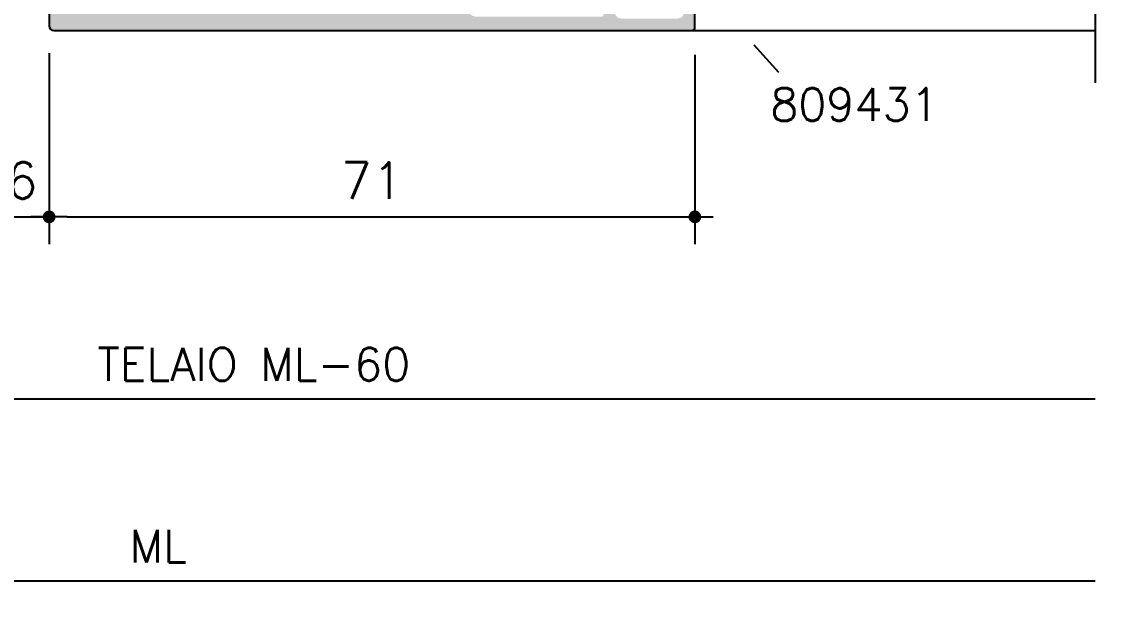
# Model space of a CAD drawing. Extents: x 0 to 1130, y -960 to 577.
# Drawn here: x 565.1 to 625.2, y -176.3 to -144 of the extents above; entities that cross this region are included whole.
import ezdxf

# ---------------------------------------------------------------- set-up
doc = ezdxf.new("R2010")
doc.units = 0
doc.header["$LTSCALE"] = 7.5
doc.header["$MEASUREMENT"] = 0
doc.linetypes.add('CENTER', pattern=[2, 1.25, -0.25, 0.25, -0.25])
doc.layers.get('0').update_dxf_attribs({"linetype": 'CONTINUOUS'})
doc.layers.get('DEFPOINTS').update_dxf_attribs({"linetype": 'CONTINUOUS'})
for name, color, linetype in [('ASSI', 1, 'CENTER'), ('FILL', 8, 'CONTINUOUS'), ('FINE', 7, 'CONTINUOUS'), ('GROSSA', 4, 'CONTINUOUS'), ('QUOTE', 254, 'CONTINUOUS'), ('TESTO', 2, 'CONTINUOUS')]:
    doc.layers.add(name, color=color, linetype=linetype)
doc.styles.get("Standard").update_dxf_attribs({"font": 'romans.shx'})
doc.dimstyles.new('SCALA_1-2$0', dxfattribs={"dimtxt": 2, "dimasz": 1, "dimexe": 1.5, "dimexo": 1.5, "dimgap": 1, "dimtad": 3, "dimlfac": 2, "dimdsep": 46, "dimtxsty": 'Standard', "dimblk1": 'PUNTO', "dimblk2": 'PUNTO', "dimsah": 1, "dimcen": 0, "dimclrt": 2, "dimaunit": 1, "dimadec": 0, "dimazin": 0, "dimtfac": 0.7, "dimtmove": 0, "dimatfit": 3, "dimldrblk": 'PUNTO', "dimfxl": 1, "dimtolj": 2, "dimarcsym": 0})

# ---------------------------------------------------------------- blocks, each defined once
blk = doc.blocks.new('PUNTO')
blk.add_line((-1, 0), (1, 0))
at = {"const_width": 0.35}
blk.add_lwpolyline([(-0.1750000000000114, 0, 1), (0.1750000000000114, 0, 1)], format="xyb", close=True, dxfattribs=at)
blk = doc.blocks.new('*D126')
at = {"layer": 'DEFPOINTS', "color": 0, "transparency": 16777216}
for p in [(624.1088679824813, -111.2534137400683), (624.2088679824806, -144.5034137400685), (634.608872072588, -144.5034137400685)]:
    blk.add_point(p, dxfattribs=at)
at = {"layer": 'QUOTE', "color": 0, "lineweight": -2, "transparency": 16777216}
for p, q in [((625.6088679824813, -111.2534137400683), (636.108872072588, -111.2534137400683)), ((634.608872072588, -112.2534137400683), (634.608872072588, -143.5034137400685)), ((625.7088679824806, -144.5034137400685), (636.108872072588, -144.5034137400685))]:
    blk.add_line(p, q, dxfattribs=at)
for p, rotation in [((634.608872072588, -111.2534137400683), 90), ((634.608872072588, -144.5034137400685), 270)]:
    blk.add_blockref('PUNTO', p, dxfattribs=dict(at, rotation=rotation))
at = {"layer": 'QUOTE', "color": 2, "transparency": 16777216, "insert": (632.6088720725879, -127.8784137400685), "char_height": 2, "attachment_point": 5, "rotation": 90}
blk.add_mtext('\\A2;66.5', dxfattribs=at)
blk = doc.blocks.new('*D133')
at = {"layer": 'DEFPOINTS', "color": 0, "transparency": 16777216}
for p in [(563.6088403075087, -144.2500002707468), (566.6088679824813, -144.2500002707464), (566.6088679824813, -154.7499999739425)]:
    blk.add_point(p, dxfattribs=at)
at = {"layer": 'QUOTE', "color": 0, "lineweight": -2, "transparency": 16777216}
for p, q in [((563.6088403075087, -145.7500002707468), (563.6088403075087, -156.2499999739425)), ((566.6088679824813, -145.7500002707464), (566.6088679824813, -156.2499999739425)), ((562.6088403075087, -154.7499999739425), (561.6088403075087, -154.7499999739425)), ((563.6088403075087, -154.7499999739425), (566.6088679824813, -154.7499999739425)), ((567.6088679824813, -154.7499999739425), (568.6088679824813, -154.7499999739425))]:
    blk.add_line(p, q, dxfattribs=at)
blk.add_blockref('PUNTO', (563.6088403075087, -154.7499999739425), dxfattribs=at)
at = {"layer": 'QUOTE', "color": 0, "lineweight": -2, "transparency": 16777216, "rotation": 180}
blk.add_blockref('PUNTO', (566.6088679824813, -154.7499999739425), dxfattribs=at)
at = {"layer": 'QUOTE', "color": 2, "transparency": 16777216, "insert": (565.108854144995, -152.7499999739425), "char_height": 2, "attachment_point": 5}
blk.add_mtext('\\A2;6', dxfattribs=at)
blk = doc.blocks.new('*D134')
at = {"layer": 'DEFPOINTS', "color": 0, "transparency": 16777216}
for p in [(566.6088679824813, -144.2500002707464), (602.1088679824811, -144.3500002707464), (602.1088679824811, -154.7499999739425)]:
    blk.add_point(p, dxfattribs=at)
at = {"layer": 'QUOTE', "color": 0, "lineweight": -2, "transparency": 16777216}
for p, q in [((566.6088679824813, -145.7500002707464), (566.6088679824813, -156.2499999739425)), ((602.1088679824811, -145.8500002707464), (602.1088679824811, -156.2499999739425)), ((567.6088679824813, -154.7499999739425), (601.1088679824811, -154.7499999739425))]:
    blk.add_line(p, q, dxfattribs=at)
at = {"layer": 'QUOTE', "color": 0, "lineweight": -2, "transparency": 16777216, "rotation": 180}
blk.add_blockref('PUNTO', (566.6088679824813, -154.7499999739425), dxfattribs=at)
at = {"layer": 'QUOTE', "color": 0, "lineweight": -2, "transparency": 16777216}
blk.add_blockref('PUNTO', (602.1088679824811, -154.7499999739425), dxfattribs=at)
at = {"layer": 'QUOTE', "color": 2, "transparency": 16777216, "insert": (584.3588679824812, -152.7499999739425), "char_height": 2, "attachment_point": 5}
blk.add_mtext('\\A2;71', dxfattribs=at)
blk = doc.blocks.new('*D137')
at = {"layer": 'DEFPOINTS', "color": 0, "transparency": 16777216}
for p in [(530.6079759981608, -144.3500002707468), (624.1088679824813, -147.3750001941275), (624.1088679824813, -164.7500001941274)]:
    blk.add_point(p, dxfattribs=at)
at = {"layer": 'QUOTE', "color": 0, "lineweight": -2, "transparency": 16777216}
for p, q in [((530.6079759981608, -145.8500002707468), (530.6079759981608, -166.2500001941274)), ((531.6079759981608, -164.7500001941274), (624.1088679824813, -164.7500001941274))]:
    blk.add_line(p, q, dxfattribs=at)
at = {"layer": 'QUOTE', "color": 0, "lineweight": -2, "transparency": 16777216, "rotation": 180}
blk.add_blockref('PUNTO', (530.6079759981608, -164.7500001941274), dxfattribs=at)
at = {"layer": 'QUOTE', "color": 2, "transparency": 16777216, "insert": (577.8584219903211, -162.8500001941274), "char_height": 1.8, "attachment_point": 5}
blk.add_mtext('\\A2;TELAIO ML-60', dxfattribs=at)
blk = doc.blocks.new('_None')
blk = doc.blocks.new('*D138')
at = {"layer": 'DEFPOINTS', "color": 0, "transparency": 16777216}
for p in [(624.1088679824813, -147.3750001941275), (515.6079707005815, -170.7542606269963), (624.1088679824813, -174.7500001941274)]:
    blk.add_point(p, dxfattribs=at)
at = {"layer": 'QUOTE', "color": 0, "lineweight": -2, "transparency": 16777216}
for p, q in [((515.6079707005815, -172.2542606269963), (515.6079707005815, -176.2500001941274)), ((516.6079707005815, -174.7500001941274), (624.1088679824813, -174.7500001941274))]:
    blk.add_line(p, q, dxfattribs=at)
at = {"layer": 'QUOTE', "color": 0, "lineweight": -2, "transparency": 16777216, "rotation": 180}
blk.add_blockref('PUNTO', (515.6079707005815, -174.7500001941274), dxfattribs=at)
at = {"layer": 'QUOTE', "color": 2, "transparency": 16777216, "insert": (572.6090493443444, -172.8500001941274), "char_height": 1.8, "attachment_point": 5}
blk.add_mtext('\\A2;ML', dxfattribs=at)

msp = doc.modelspace()

# ---------------------------------------------------------------- hatches: boundary and pattern name
at = {"layer": 'FILL'}
h = msp.add_hatch(color=256, dxfattribs=at)
edge = h.paths.add_edge_path(flags=16)
edge.add_arc((571.0234116807312, -113.250000270746), 0.15, 194.9999999999607, 269.9999999999566)
edge.add_line((571.023411680731, -113.400000270746), (571.3583126325345, -113.400000270746))
edge.add_arc((571.3583126325343, -113.2500002707462), 0.1499999999998636, 270.0000000000868, 360.0000000000869)
edge.add_line((571.5083126325342, -113.2500002707459), (571.5083126325342, -112.3000002707459))
edge.add_arc((571.6583126325341, -112.300000270746), 0.1499999999999631, 89.99999999995123, 179.9999999999566, ccw=False)
edge.add_line((571.6583126325343, -112.150000270746), (586.7583126325342, -112.150000270746))
edge.add_arc((586.7583126325342, -112.3000002707461), 0.1500000000000909, 0, 90, ccw=False)
edge.add_line((586.9083126325343, -112.3000002707461), (586.9083126325343, -122.3993867984872))
edge.add_line((586.9083126325343, -122.3993867984872), (587.708867982481, -122.6138949580019))
edge.add_line((587.708867982481, -122.6138949580019), (587.708867982481, -124.0000002707462))
edge.add_arc((587.9588679824811, -124.0000002707461), 0.2500000000000853, 180.0000000000196, 270.0000000000326)
edge.add_line((587.9588679824813, -124.2500002707462), (589.1088679824811, -124.2500002707459))
edge.add_arc((589.108867982481, -124.4000002707459), 0.1500000000000057, -3.26281224261038e-11, 89.99999999994583, ccw=False)
edge.add_line((589.258867982481, -124.400000270746), (589.258867982481, -125.4476704113679))
edge.add_arc((589.108867982481, -125.447670411368), 0.1500000000000057, -89.99999999994583, 3.26281224261038e-11, ccw=False)
edge.add_line((589.1088679824811, -125.597670411368), (587.2583126325342, -125.597670411368))
edge.add_arc((587.2583126325342, -125.9476704113679), 0.3499999999999091, 90, 180)
edge.add_line((586.9083126325343, -125.9476704113679), (586.9083126325343, -127.7000002707462))
edge.add_arc((586.7583126325344, -127.7000002707461), 0.1499999999999773, 269.9999999999566, 359.9999999999566, ccw=False)
edge.add_line((586.7583126325342, -127.8500002707461), (571.6583126325343, -127.8500002707463))
edge.add_arc((571.6583126325343, -127.7000002707462), 0.1500000000000625, 179.9999999999891, 270.0000000000054, ccw=False)
edge.add_line((571.5083126325342, -127.7000002707462), (571.5083126325342, -126.7500002707462))
edge.add_arc((571.3583126325343, -126.7500002707459), 0.1499999999998636, 359.9999999999131, 449.9999999999132)
edge.add_line((571.3583126325345, -126.6000002707461), (571.023411680731, -126.6000002707461))
edge.add_arc((571.0234116807312, -126.7500002707461), 0.1500000000000057, 90.00000000004343, 165.0000000000393)
edge.add_line((570.8785228067877, -126.7111774139808), (570.6031659677419, -127.7388231275116))
edge.add_arc((570.4582770937988, -127.7000002707462), 0.1499999999998922, 269.99999999998914, 344.9999999999833, ccw=False)
edge.add_line((570.4582770937986, -127.8500002707461), (567.7094233324274, -127.8500002707463))
edge.add_arc((567.7094233324275, -127.7000002707464), 0.1499999999999204, 179.9999999999783, 269.9999999999783, ccw=False)
edge.add_line((567.5594233324275, -127.7000002707463), (567.5594233324273, -125.9476704113679))
edge.add_arc((567.2094233324273, -125.947670411368), 0.3500000000000938, 1.395809140207615e-11, 90.00000000000696)
edge.add_line((567.2094233324271, -125.5976704113679), (564.4088679824806, -125.5976704113679))
edge.add_arc((564.4088679824807, -125.447670411368), 0.1499999999999204, 179.9999999999783, 269.9999999999783, ccw=False)
edge.add_line((564.2588679824808, -125.4476704113679), (564.2588679824805, -112.300000270746))
edge.add_arc((564.4088679824806, -112.300000270746), 0.1500000000000909, 90, 180, ccw=False)
edge.add_line((564.4088679824806, -112.1500002707459), (570.4582770937986, -112.150000270746))
edge.add_arc((570.4582770937988, -112.3000002707459), 0.1499999999998636, 15.000000000008981, 90.00000000002171, ccw=False)
edge.add_line((570.6031659677419, -112.2611774139805), (570.8785228067877, -113.2888231275113))
edge = h.paths.add_edge_path()
edge.add_line((588.008867982481, -126.8000002707468), (588.008867982481, -126.6500002707467))
edge.add_arc((588.1588679824808, -126.6500002707467), 0.1499999999998636, 90, 180, ccw=False)
edge.add_line((588.1588679824808, -126.5000002707469), (590.1760252700064, -126.5000002707469))
edge.add_arc((590.3174466262437, -126.5500002707469), 0.1499999999999834, 19.471220634497627, 160.5287793655025, ccw=False)
edge.add_line((590.458867982481, -126.5000002707469), (590.458867982481, -126.5191411613035))
edge.add_arc((590.1588679824811, -126.5191411613038), 0.3000000000000682, -32.40172067704111, 5.4285465012071654e-11, ccw=False)
edge.add_line((590.4121615325159, -126.6798968066501), (589.8701299275751, -127.533945254843))
edge.add_line((589.8701299275751, -127.533945254843), (589.7259191504297, -127.5278966939888))
edge.add_arc((589.721728584545, -127.6278088511949), 0.1000000000000201, 87.59827932291405, 207.5982793229259)
edge.add_line((589.6331068353152, -127.6741357932854), (589.706571471779, -127.8146709612927))
edge.add_arc((590.061058468698, -127.6293631929308), 0.399999999999929, 207.5982793228842, 252.5982793228868)
edge.add_line((589.9414306889494, -128.0110557319099), (590.9017650688643, -128.312037957008))
edge.add_arc((590.94662548627, -128.1689032548909), 0.1499999999999461, 252.598279322908, 360.0000000000109)
edge.add_line((591.0966254862699, -128.1689032548908), (591.0966254862699, -127.3933561681136))
edge.add_arc((590.9966279442103, -127.3926550390092), 0.0999999999999522, 359.5982793229086, 420.3673421366811)
edge.add_arc((591.1202372910445, -127.1753517270805), 0.1500000000000135, 162.5982793228698, 240.3673421366588, ccw=False)
edge.add_line((590.9771025889272, -127.1304913096747), (591.1088679824811, -126.6305946963739))
edge.add_line((591.1088679824811, -126.6305946963739), (591.1088679824811, -125.7476704113681))
edge.add_arc((590.958867982481, -125.7476704113681), 0.1500000000001194, 1.085629331272016e-11, 89.99999999998914)
edge.add_line((590.958867982481, -125.597670411368), (590.508867982481, -125.597670411368))
edge.add_arc((590.508867982481, -125.4476704113679), 0.1500000000000909, 180, 270, ccw=False)
edge.add_line((590.3588679824809, -125.4476704113679), (590.3588679824809, -124.400000270746))
edge.add_arc((590.508867982481, -124.400000270746), 0.1500000000000909, 90, 180, ccw=False)
edge.add_line((590.508867982481, -124.2500002707459), (590.958867982481, -124.2500002707459))
edge.add_arc((590.9588679824813, -124.100000270746), 0.1499999999999773, 269.9999999999566, 359.9999999999566)
edge.add_line((591.1088679824811, -124.1000002707461), (591.1088679824811, -121.900000270746))
edge.add_arc((590.7088679824813, -121.9000002707461), 0.3999999999999773, 1.628443996909413e-11, 90.00000000001629)
edge.add_line((590.708867982481, -121.5000002707462), (590.508867982481, -121.5000002707462))
edge.add_arc((590.508867982481, -121.6500002707461), 0.1499999999999773, 89.99999999995657, 179.9999999999566)
edge.add_line((590.3588679824809, -121.650000270746), (590.3588679824809, -123.200000270746))
edge.add_arc((590.208867982481, -123.2000002707461), 0.1499999999999773, -89.99999999995657, 4.3428372009657323e-11, ccw=False)
edge.add_line((590.208867982481, -123.3500002707461), (588.758867982481, -123.3500002707461))
edge.add_arc((588.758867982481, -123.200000270746), 0.1500000000000909, 180, 270, ccw=False)
edge.add_line((588.6088679824809, -123.200000270746), (588.6088679824809, -121.6500002707461))
edge.add_arc((588.4588679824809, -121.6500002707462), 0.1500000000000341, 2.171258662545267e-11, 90.0000000000217)
edge.add_line((588.4588679824808, -121.5000002707462), (587.9583126325344, -121.5000002707462))
edge.add_arc((587.9583126325344, -121.3500002707461), 0.1500000000000341, 180.0000000000217, 270.00000000002166, ccw=False)
edge.add_line((587.8083126325344, -121.3500002707462), (587.8083126325344, -112.400000270746))
edge.add_arc((588.0583126325344, -112.400000270746), 0.25, 90, 180, ccw=False)
edge.add_line((588.0583126325344, -112.150000270746), (590.208867982481, -112.150000270746))
edge.add_arc((590.208867982481, -112.3000002707459), 0.1499999999998636, 0, 90, ccw=False)
edge.add_line((590.3588679824809, -112.3000002707459), (590.3588679824809, -113.1000002707461))
edge.add_arc((590.508867982481, -113.100000270746), 0.1499999999999773, 180.0000000000434, 270.0000000000434)
edge.add_line((590.508867982481, -113.2500002707459), (590.708867982481, -113.2500002707459))
edge.add_arc((590.7088679824813, -112.850000270746), 0.3999999999999773, 269.9999999999837, 359.9999999999837)
edge.add_line((591.1088679824811, -112.8500002707461), (591.1088679824811, -111.4000002707463))
edge.add_arc((590.958867982481, -111.4000002707463), 0.1500000000000909, 0, 90)
edge.add_line((590.958867982481, -111.2500002707462), (554.3588679824811, -111.2500002707459))
edge.add_arc((554.3588679824811, -111.5000002707459), 0.25, 90, 180)
edge.add_line((554.1088679824811, -111.5000002707459), (554.1088679824809, -113.350000270746))
edge.add_arc((554.258867982481, -113.3500002707459), 0.1500000000000341, 180.0000000000217, 270.0000000000217)
edge.add_line((554.258867982481, -113.5000002707459), (555.008867982481, -113.5000002707459))
edge.add_arc((555.0088679824812, -113.1500002707459), 0.3500000000000227, 269.9999999999791, 359.9999999999814)
edge.add_arc((555.208867982481, -113.150000270746), 0.1500000000000909, 0, 90)
edge.add_line((555.208867982481, -113.0000002707459), (554.8588679824811, -113.0000002707459))
edge.add_arc((554.8588679824811, -112.8500002707459), 0.1500000000000909, 180, 270, ccw=False)
edge.add_line((554.708867982481, -112.8500002707459), (554.708867982481, -112.2500002707457))
edge.add_arc((555.0588679824809, -112.2500002707457), 0.3499999999999091, 90, 180, ccw=False)
edge.add_line((555.0588679824809, -111.9000002707458), (558.1588679824808, -111.9000002707458))
edge.add_arc((558.1588679824808, -112.2500002707459), 0.3500000000001364, 0, 90, ccw=False)
edge.add_line((558.508867982481, -112.2500002707459), (558.508867982481, -112.8500002707461))
edge.add_arc((558.3588679824811, -112.8500002707461), 0.1499999999998636, -90, 0, ccw=False)
edge.add_line((558.3588679824811, -113.0000002707459), (558.008867982481, -113.0000002707459))
edge.add_arc((558.0088679824811, -113.1500002707458), 0.149999999999892, 90.00000000001086, 179.9999999999891)
edge.add_arc((558.2088679824811, -113.150000270746), 0.3499999999999801, 179.9999999999721, 269.9999999999884)
edge.add_line((558.208867982481, -113.5000002707459), (558.958867982481, -113.5000002707459))
edge.add_arc((558.958867982481, -113.3500002707459), 0.1500000000000909, 270, 360)
edge.add_line((559.1088679824811, -113.3500002707459), (559.1088679824811, -112.3000002707459))
edge.add_arc((559.258867982481, -112.3000002707459), 0.1499999999998636, 90, 180, ccw=False)
edge.add_line((559.258867982481, -112.150000270746), (562.8588679824813, -112.150000270746))
edge.add_arc((562.8588679824815, -112.650000270746), 0.5, 0, 90.00000000000159, ccw=False)
edge.add_line((563.3588679824813, -112.650000270746), (563.3588679824807, -126.6305946963734))
edge.add_line((563.3588679824807, -126.6305946963734), (563.4906333760346, -127.1304913096747))
edge.add_arc((563.3474986739174, -127.1753517270805), 0.1500000000000208, -60.36734213665409, 17.401720677128594, ccw=False)
edge.add_arc((563.4711080207516, -127.3926550390092), 0.09999999999994329, 119.6326578633189, 180.4017206770914)
edge.add_line((563.3711104786919, -127.3933561681136), (563.3711104786919, -128.1689032548908))
edge.add_arc((563.5211104786919, -128.1689032548909), 0.1499999999999488, 179.9999999999891, 287.401720677092)
edge.add_line((563.5659708960975, -128.312037957008), (564.5263052760122, -128.0110557319099))
edge.add_arc((564.4066774962638, -127.6293631929305), 0.4000000000001597, 287.4017206770855, 332.4017206770873)
edge.add_line((564.7611644931828, -127.8146709612927), (564.8346291296468, -127.6741357932854))
edge.add_arc((564.7460073804172, -127.6278088511949), 0.1000000000000089, 332.4017206770778, 452.4017206770779)
edge.add_line((564.7418168145323, -127.5278966939888), (564.5976060373866, -127.533945254843))
edge.add_line((564.5976060373866, -127.533945254843), (564.0555744324461, -126.6798968066501))
edge.add_arc((564.3088679824809, -126.5191411613034), 0.3000000000001614, 180.0000000000163, 212.4017206771137, ccw=False)
edge.add_line((564.0088679824808, -126.5191411613035), (564.0088679824808, -126.5000002707469))
edge.add_arc((564.150289338718, -126.5500002707469), 0.1499999999999834, 19.471220634497627, 160.5287793655025, ccw=False)
edge.add_line((564.2917106949553, -126.5000002707469), (566.258867982481, -126.5000002707469))
edge.add_line((566.258867982481, -126.5000002707469), (566.3088679824809, -126.5000002707469))
edge.add_arc((566.3088679824809, -126.6500002707467), 0.1499999999998636, 0, 90, ccw=False)
edge.add_line((566.4588679824808, -126.6500002707467), (566.458867982481, -126.8000002707468))
edge.add_line((566.458867982481, -126.8000002707468), (565.9969877671292, -127.6000002707468))
edge.add_arc((566.0835903075077, -127.650000270747), 0.1000000000000986, 149.9999999998935, 229.9999999999046)
edge.add_line((566.0193115465388, -127.7266047150588), (567.1971242703617, -128.714906937214))
edge.add_arc((567.2935424118148, -128.600000270746), 0.1500000000002042, 230.0000000000416, 270.0000000000326)
edge.add_line((567.2935424118148, -128.7500002707462), (587.1741935531475, -128.7500002707462))
edge.add_arc((587.1741935531475, -128.6000002707463), 0.1499999999998636, 270.0000000000109, 310.0000000000089)
edge.add_line((587.2706116946003, -128.714906937214), (588.448424418423, -127.7266047150588))
edge.add_arc((588.3841456574543, -127.650000270747), 0.1000000000000069, 310.0000000000559, 390.0000000001532)
edge.add_line((588.4707481978326, -127.6000002707468), (588.008867982481, -126.8000002707468))
edge = h.paths.add_edge_path(flags=16)
edge.add_line((588.7588679824808, -139.4500002707469), (588.7588679824812, -143.4500002707461))
edge.add_arc((588.6088679824812, -143.450000270746), 0.1500000000000341, 269.9999999999783, 359.9999999999783, ccw=False)
edge.add_line((588.6088679824811, -143.6000002707461), (567.6088679824811, -143.6000002707462))
edge.add_arc((567.6088679824811, -143.4500002707461), 0.1500000000000909, 180, 270, ccw=False)
edge.add_line((567.458867982481, -143.4500002707461), (567.4588679824808, -139.4500002707469))
edge.add_arc((567.6088679824809, -139.4500002707469), 0.1500000000000909, 90, 180, ccw=False)
edge.add_line((567.6088679824809, -139.3000002707468), (588.6088679824809, -139.3000002707468))
edge.add_arc((588.6088679824809, -139.4500002707468), 0.1499999999999773, -4.3428372009657323e-11, 89.99999999995657, ccw=False)
edge = h.paths.add_edge_path()
edge.add_line((561.2588679824805, -140.1250002707466), (566.4588679824808, -140.1250002707466))
edge.add_arc((566.4588679824808, -140.2750002707465), 0.1499999999999204, -2.1714186004828662e-11, 89.99999999997829, ccw=False)
edge.add_line((566.6088679824807, -140.2750002707466), (566.6088679824813, -144.2500002707464))
edge.add_arc((566.8588679824815, -144.2500002707464), 0.2500000000000142, 180.0000000000065, 269.9999999999968)
edge.add_line((566.8588679824813, -144.5000002707464), (601.958867982481, -144.5000002707464))
edge.add_arc((601.9588679824811, -144.3500002707464), 0.1500000000000341, 269.9999999999783, 359.9999999999783)
edge.add_line((602.1088679824811, -144.3500002707464), (602.1088679824811, -142.4000002707464))
edge.add_arc((601.9588679824811, -142.4000002707464), 0.1500000000000341, 2.171258662545267e-11, 90.0000000000217)
edge.add_line((601.958867982481, -142.2500002707464), (601.208867982481, -142.2500002707465))
edge.add_arc((601.208867982481, -142.6000002707464), 0.3499999999999091, 90, 180)
edge.add_arc((601.0088679824812, -142.6000002707464), 0.1500000000000341, 180.0000000000217, 270.0000000000217)
edge.add_line((601.0088679824812, -142.7500002707464), (601.3588679824811, -142.7500002707464))
edge.add_arc((601.3588679824811, -142.9000002707465), 0.1500000000000909, 0, 90, ccw=False)
edge.add_line((601.5088679824812, -142.9000002707465), (601.5088679824812, -143.5000002707464))
edge.add_arc((601.1588679824813, -143.5000002707465), 0.3499999999999375, -89.99999999999528, 1.3983481039758772e-11, ccw=False)
edge.add_line((601.1588679824813, -143.8500002707464), (598.0588679824814, -143.8500002707464))
edge.add_arc((598.0588679824814, -143.5000002707463), 0.3500000000000796, 180.0000000000093, 270.0000000000093, ccw=False)
edge.add_line((597.7088679824813, -143.5000002707464), (597.7088679824813, -142.9000002707464))
edge.add_arc((597.8588679824812, -142.9000002707463), 0.1499999999999204, 90.00000000002171, 180.0000000000217, ccw=False)
edge.add_line((597.8588679824811, -142.7500002707464), (598.2088679824833, -142.7500002707464))
edge.add_arc((598.2088679824834, -142.6000002707463), 0.1500000000000625, 269.9999999999891, 360.0000000000109)
edge.add_arc((598.0088679824823, -142.6000002707476), 0.3500000000010459, 2.0471867389656e-10, 90.00000000018608)
edge.add_line((598.0088679824812, -142.2500002707465), (596.5088679824812, -142.2500002707464))
edge.add_arc((596.5088679824812, -142.4000002707464), 0.1500000000000341, 89.99999999997829, 179.9999999999783)
edge.add_line((596.3588679824811, -142.4000002707464), (596.3588679824811, -142.6000002707464))
edge.add_arc((596.5088679824812, -142.6000002707464), 0.1500000000000909, 180, 270)
edge.add_line((596.5088679824812, -142.7500002707465), (596.958867982481, -142.7500002707464))
edge.add_arc((596.958867982481, -142.9000002707465), 0.1500000000000909, 0, 90, ccw=False)
edge.add_line((597.1088679824811, -142.9000002707465), (597.1088679824811, -143.6000002707463))
edge.add_arc((596.9588679824811, -143.6000002707462), 0.1500000000000341, 269.9999999999783, 359.9999999999783, ccw=False)
edge.add_line((596.958867982481, -143.7500002707463), (590.1088679824811, -143.7500002707462))
edge.add_arc((590.1088679824812, -143.2500002707461), 0.5000000000000568, 180.0000000000065, 269.99999999999346, ccw=False)
edge.add_line((589.6088679824811, -143.2500002707462), (589.6088679824807, -139.6500002707468))
edge.add_arc((589.7588679824808, -139.6500002707469), 0.1500000000000341, 89.99999999997829, 179.9999999999783, ccw=False)
edge.add_line((589.7588679824808, -139.5000002707469), (590.9588679824808, -139.5000002707469))
edge.add_arc((590.9588679824808, -139.3500002707468), 0.1500000000000909, 270, 360)
edge.add_line((591.1088679824809, -139.3500002707468), (591.1088679824809, -138.36940584512))
edge.add_line((591.1088679824809, -138.36940584512), (590.977102588927, -137.869509231819))
edge.add_arc((591.1202372910443, -137.8246488144132), 0.1500000000000072, 119.6326578633412, 197.4017206771302, ccw=False)
edge.add_arc((590.9966279442101, -137.6073455024845), 0.09999999999994329, 299.6326578633189, 360.4017206770914)
edge.add_line((591.0966254862697, -137.6066443733801), (591.0966254862697, -136.8310972866029))
edge.add_arc((590.9466254862698, -136.8310972866028), 0.1499999999999488, 359.9999999999891, 467.401720677092)
edge.add_line((590.901765068864, -136.6879625844857), (589.9414306889491, -136.9889448095838))
edge.add_arc((590.0610584686978, -137.3706373485629), 0.3999999999999225, 107.4017206771132, 152.4017206771158)
edge.add_line((589.7065714717787, -137.185329580201), (589.633106835315, -137.3258647482083))
edge.add_arc((589.7217285845447, -137.3721916902988), 0.09999999999999626, 152.4017206770741, 272.401720677086)
edge.add_line((589.7259191504295, -137.4721038475049), (589.8701299275749, -137.4660552866507))
edge.add_line((589.8701299275749, -137.4660552866507), (590.4121615325157, -138.3201037348436))
edge.add_arc((590.1588679824808, -138.4808593801899), 0.3000000000000714, -5.4285465012071654e-11, 32.40172067704111, ccw=False)
edge.add_line((590.4588679824808, -138.4808593801902), (590.4588679824808, -138.5000002707469))
edge.add_arc((590.3174466262435, -138.4500002707468), 0.1499999999999834, 199.4712206344975, 340.52877936550243, ccw=False)
edge.add_line((590.1760252700062, -138.5000002707469), (588.1588679824808, -138.5000002707469))
edge.add_arc((588.1588679824808, -138.3500002707468), 0.1500000000000341, 180.0000000000217, 270.00000000002166, ccw=False)
edge.add_line((588.0088679824808, -138.3500002707469), (588.0088679824808, -138.2401926496116))
edge.add_arc((588.158867982481, -138.2401926496119), 0.1500000000001478, 149.9999999999009, 179.9999999999023, ccw=False)
edge.add_line((588.0289641719132, -138.1651926496116), (588.4707481978326, -137.4000002707468))
edge.add_arc((588.3841456574542, -137.3500002707468), 0.1000000000000095, 330.0000000000144, 449.9999999999674)
edge.add_line((588.3841456574542, -137.2500002707469), (587.8067953882646, -137.2500002707469))
edge.add_arc((587.8067953882646, -137.7500002707469), 0.5, 89.99999999999511, 150.0000000000003)
edge.add_line((587.3737826863724, -137.5000002707469), (586.9407699844803, -138.2500002707469))
edge.add_arc((586.5077572825882, -138.0000002707469), 0.4999999999999918, 269.99999999999346, 329.9999999999995, ccw=False)
edge.add_line((586.507757282588, -138.5000002707469), (567.9599786823742, -138.5000002707469))
edge.add_arc((567.9599786823743, -138.000000270747), 0.4999999999998295, 210.000000000003, 269.99999999999676, ccw=False)
edge.add_line((567.5269659804821, -138.250000270747), (567.0939532785897, -137.5000002707469))
edge.add_arc((566.6609405766974, -137.7500002707471), 0.5000000000002816, 30.00000000001898, 90.00000000001303)
edge.add_line((566.6609405766972, -137.2500002707469), (566.0835903075076, -137.2500002707469))
edge.add_arc((566.0835903075077, -137.3500002707468), 0.09999999999999432, 90.00000000003257, 209.9999999999856)
edge.add_line((565.9969877671292, -137.4000002707468), (566.4387717930485, -138.1651926496116))
edge.add_arc((566.3088679824809, -138.2401926496119), 0.1500000000001531, 9.771383702172898e-11, 30.000000000099078, ccw=False)
edge.add_line((566.458867982481, -138.2401926496116), (566.458867982481, -138.3500002707469))
edge.add_arc((566.308867982481, -138.3500002707468), 0.1500000000000341, 269.9999999999783, 359.9999999999783, ccw=False)
edge.add_line((566.3088679824809, -138.5000002707469), (564.2917106949556, -138.5000002707469))
edge.add_arc((564.1502893387183, -138.4500002707468), 0.1499999999999834, 199.4712206344975, 340.52877936550243, ccw=False)
edge.add_line((564.008867982481, -138.5000002707469), (564.008867982481, -138.4808593801902))
edge.add_arc((564.3088679824812, -138.4808593801903), 0.3000000000001819, 147.5982793228831, 179.9999999999783, ccw=False)
edge.add_line((564.0555744324463, -138.3201037348436), (564.5976060373869, -137.4660552866507))
edge.add_line((564.5976060373869, -137.4660552866507), (564.7418168145325, -137.4721038475049))
edge.add_arc((564.7460073804174, -137.3721916902988), 0.1000000000000195, 267.5982793229222, 387.5982793229221)
edge.add_line((564.834629129647, -137.3258647482083), (564.7611644931831, -137.185329580201))
edge.add_arc((564.4066774962641, -137.3706373485629), 0.399999999999929, 27.59827932288415, 72.59827932288678)
edge.add_line((564.5263052760126, -136.9889448095838), (563.5659708960977, -136.6879625844857))
edge.add_arc((563.5211104786921, -136.8310972866028), 0.1499999999999418, 72.59827932291317, 180.0000000000109)
edge.add_line((563.3711104786921, -136.8310972866029), (563.3711104786921, -137.6066443733801))
edge.add_arc((563.4711080207518, -137.6073455024845), 0.0999999999999522, 179.5982793229086, 240.3673421366811)
edge.add_arc((563.3474986739176, -137.8246488144132), 0.1500000000000206, -17.40172067712848, 60.36734213665409, ccw=False)
edge.add_line((563.4906333760348, -137.869509231819), (563.3588679824809, -138.3694058451203))
edge.add_line((563.3588679824809, -138.3694058451203), (563.3588679824809, -139.1750002707466))
edge.add_arc((563.208867982481, -139.1750002707467), 0.1499999999999773, -89.99999999995657, 4.3428372009657323e-11, ccw=False)
edge.add_line((563.208867982481, -139.3250002707467), (561.2588679824803, -139.3250002707467))
edge.add_arc((561.2588679824804, -139.4750002707466), 0.1499999999999204, 90.0000000000217, 180.0000000000217)
edge.add_line((561.1088679824804, -139.4750002707466), (561.1088679824804, -139.9750002707466))
edge.add_arc((561.2588679824805, -139.9750002707466), 0.1500000000000483, 180.0000000000326, 270.0000000000163)

# ---------------------------------------------------------------- linework, layer by layer
at = {"layer": 'ASSI'}
msp.add_line((624.1088679824811, -109.125000194127), (624.1088679824813, -147.3750001941275), dxfattribs=at)
at = {"layer": 'FINE'}
msp.add_line((601.958867982481, -144.5000002707464), (624.1088679824813, -144.5000002707463), dxfattribs=at)
at = {"layer": 'GROSSA'}
msp.add_lwpolyline([(566.6088679824807, -140.2750002707466), (566.6088679824813, -144.2500002707464, 0.4142135623730534), (566.8588679824813, -144.5000002707464), (601.958867982481, -144.5000002707464, 0.4142135623730396), (602.1088679824811, -144.3500002707464), (602.1088679824811, -142.4000002707464, 0.414213562373095)], format="xyb", dxfattribs=at)
at = {"layer": 'QUOTE'}
msp.add_line((605.3516628208179, -145.3024115008211), (606.6974583134131, -146.7998710864531), dxfattribs=at)

# ---------------------------------------------------------------- texts
at = {"layer": 'TESTO'}
msp.add_text('809431', height=1.8, dxfattribs=at).set_placement((606.2518173366207, -149.4739247721772))

# ---------------------------------------------------------------- dimensions: what is measured, and where the dimension line sits
at = {"layer": 'QUOTE'}
dim = msp.add_linear_dim(base=(634.608872072588, -144.5034137400685), p1=(624.1088679824811, -111.2534137400682), p2=(624.2088679824803, -144.5034137400684), angle=90, dimstyle='SCALA_1-2$0', dxfattribs=at)
dim.commit()
dim.dimension.update_dxf_attribs({"geometry": '*D126', "text_midpoint": (632.6088720725879, -127.8784137400685)})
dim = msp.add_linear_dim(base=(624.1088679824813, -164.7500001941274), p1=(530.6079759981608, -144.3500002707468), p2=(624.1088679824813, -147.3750001941275), text='TELAIO ML-60', dimstyle='SCALA_1-2$0', override={"dimtxt": 1.8, "dimblk2": 'None', "dimse2": 1}, dxfattribs=at)
dim.commit()
dim.dimension.update_dxf_attribs({"geometry": '*D137', "text_midpoint": (577.8584219903211, -162.8500001941274)})
dim = msp.add_linear_dim(base=(566.6088679824813, -154.7499999739425), p1=(563.6088403075087, -144.2500002707468), p2=(566.6088679824813, -144.2500002707464), dimstyle='SCALA_1-2$0', dxfattribs=at)
dim.commit()
dim.dimension.update_dxf_attribs({"geometry": '*D133', "text_midpoint": (565.108854144995, -154.7499999739425), "dimtype": 160})
dim = msp.add_linear_dim(base=(602.1088679824811, -154.7499999739425), p1=(566.6088679824813, -144.2500002707464), p2=(602.1088679824811, -144.3500002707464), dimstyle='SCALA_1-2$0', dxfattribs=at)
dim.commit()
dim.dimension.update_dxf_attribs({"geometry": '*D134', "text_midpoint": (584.3588679824812, -152.7499999739425)})
dim = msp.add_linear_dim(base=(624.1088679824813, -174.7500001941274), p1=(515.6079707005815, -170.7542606269963), p2=(624.1088679824813, -147.3750001941275), text='ML', dimstyle='SCALA_1-2$0', override={"dimtxt": 1.8, "dimblk2": 'None', "dimse2": 1}, dxfattribs=at)
dim.commit()
dim.dimension.update_dxf_attribs({"geometry": '*D138', "text_midpoint": (572.6090493443444, -174.7500001941274), "dimtype": 160})

doc.saveas('drawing.dxf')
